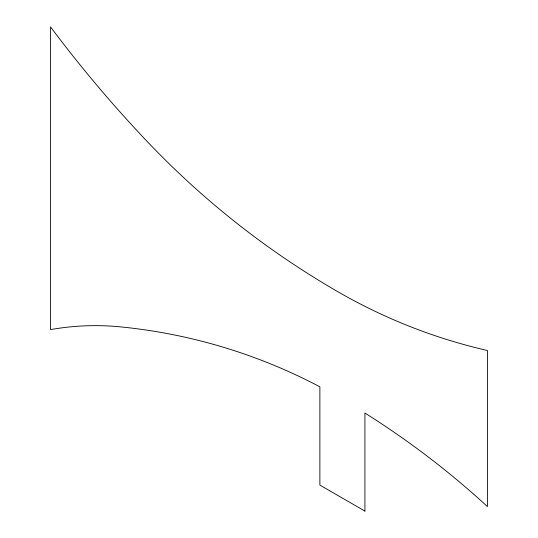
<?xml version="1.0" encoding="UTF-8"?>
<svg xmlns="http://www.w3.org/2000/svg" width="538" height="538" viewBox="0 0 538 538"><rect width="100%" height="100%" fill="white"/><g stroke="black" fill="none" stroke-linecap="round" stroke-linejoin="round"><path stroke-width="0.81" d="M364.919 511.1L319.875 485.094L319.875 386.809A540.986 540.986 0 0 0 120.687 326.896A256.545 256.545 0 0 0 50.545 329.599L50.545 26.9A1280.003 1280.003 0 0 0 146.383 140.633A847.276 847.276 0 0 0 337.857 291.717A540.986 540.986 0 0 0 487.455 350.514L487.455 506.581A847.276 847.276 0 0 0 364.919 413.043L364.919 511.1"/></g></svg>
